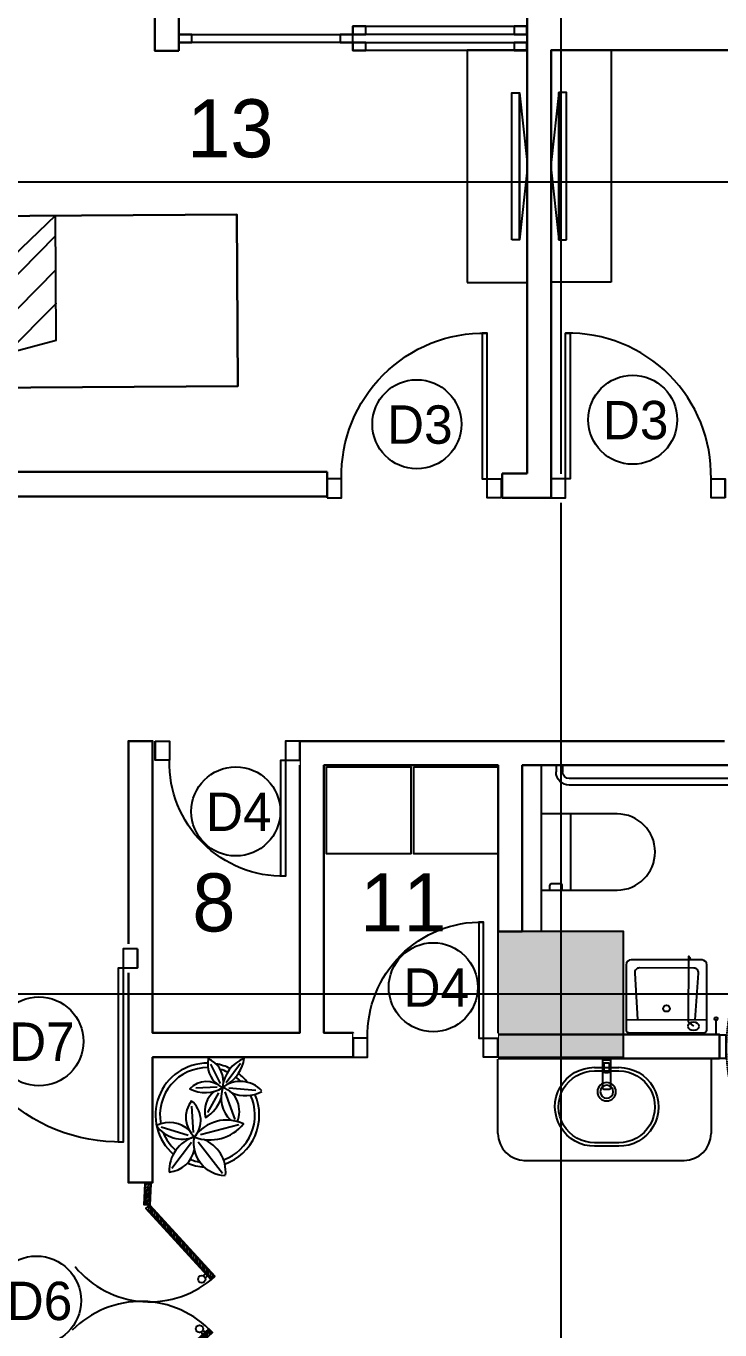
# Model space of a CAD drawing. Header units: millimetres. Extents: x 173236 to 801264, y -94969 to 615039.
# Drawn here: x 640885 to 644472, y 128715 to 135452 of the extents above; entities that cross this region are included whole.
import ezdxf
from ezdxf.enums import TextEntityAlignment as Align

# ---------------------------------------------------------------- set-up
doc = ezdxf.new("R2010")
doc.units = ezdxf.units.MM
doc.header["$MEASUREMENT"] = 0
doc.linetypes.add('DASHED2', pattern=[0.375, 0.25, -0.125])
doc.layers.add('00-Def-points', color=7, linetype='Continuous', plot=False)
for name, color, linetype in [('VOX-A-ANNO-DRTAG', 183, 'Continuous'), ('VOX-A-ANNO-GRID-LINE', 254, 'Continuous'), ('VOX-A-ANNO-TEXT', 30, 'Continuous'), ('VOX-A-COLUMN-SECT', 210, 'Continuous'), ('VOX-A-DOOR', 3, 'Continuous'), ('VOX-A-ELEV-1-NEAR', 130, 'Continuous'), ('VOX-A-FURN-LAYOUT', 93, 'Continuous'), ('VOX-A-WINDOW-SILL', 55, 'Continuous')]:
    doc.layers.add(name, color=color, linetype=linetype)
doc.layers.add('VOX-A-WALL-SECT', color=1, linetype='Continuous', lineweight=30)
doc.styles.add('2 mm Rotis Annotative', font='', dxfattribs={"height": 2})
doc.styles.add('3 mm Rotis Annotative', font='', dxfattribs={"height": 3})
doc.styles.get('2 mm Rotis Annotative').set_extended_font_data('Rotis Sans Serif')
doc.styles.get('3 mm Rotis Annotative').set_extended_font_data('Rotis Sans Serif')

# ---------------------------------------------------------------- blocks, each defined once
blk = doc.blocks.new('column')
at = {"layer": 'VOX-A-COLUMN-SECT'}
h = blk.add_hatch(color=256, dxfattribs=at)
h.dxf.hatch_style = 1
h.paths.add_polyline_path([(705499.7, 161109.5), (706149.7, 161109.5), (706149.7, 161759.5), (705499.7, 161759.5)])
blk.add_lwpolyline([(705499.7, 161109.5), (706149.7, 161109.5), (706149.7, 161759.5), (705499.7, 161759.5)], close=True, dxfattribs=at)
blk = doc.blocks.new('dd')
at = {"layer": 'VOX-A-ANNO-GRID-LINE', "transparency": 33554610}
for p, q in [((711725.6, 167520.5), (711725.6, 143590.4)), ((725680.4, 156772.6), (697939.5, 156772.6)), ((725745.6, 152576), (698004.7, 152576))]:
    blk.add_line(p, q, dxfattribs=at)
at = {"layer": 'VOX-A-COLUMN-SECT'}
blk.add_blockref('column', (5900.1, -8858.5), dxfattribs=at)
blk = doc.blocks.new('VOX-A-DOOR-TAG')
at = {"layer": 'VOX-A-ANNO-DRTAG'}
blk.add_circle((0, 0), 2.3, dxfattribs=at)
at = {"style": '2 mm Rotis Annotative', "flags": 1}
blk.add_attdef('DOORDIMENSION', (-9.696, -3.017), '', height=1.984, dxfattribs=at)
at = {"layer": 'VOX-A-ANNO-DRTAG', "style": '2 mm Rotis Annotative'}
blk.add_attdef('D1', text='', height=1.984, dxfattribs=at).set_placement((0.152, -0.017), align=Align.MIDDLE)
blk = doc.blocks.new('DOOR & WINDOW')
at = {"xscale": 100, "yscale": 100, "zscale": 100}
for p, values in [((757845.1, 147665), {'D1': 'D3'}), ((758960.8, 147688), {'D1': 'D3'}), ((756909.2, 145664.2), {'D1': 'D4'}), ((757929.9, 144755.8), {'D1': 'D4'}), ((755891.7, 144476.3), {'D1': 'D7'}), ((755879, 143136.9), {'D1': 'D6'})]:
    blk.add_blockref('VOX-A-DOOR-TAG', p, dxfattribs=at).add_auto_attribs(values)
blk = doc.blocks.new('*U628')
blk.add_wipeout([(0, -125), (-915, -125), (-915, 25), (0, 25)])
at = {"layer": 'VOX-A-DOOR'}
for points in [[(-915, 0), (-840, 0), (-840, -100), (-915, -100)], [(0, 0), (-75, 0), (-75, -100), (0, -100)], [(-75, -100), (-75, -865), (-100, -865), (-100, -100)]]:
    blk.add_lwpolyline(points, close=True, dxfattribs=at)
blk.add_arc((-90.7, -115.7), 749.5, 178.80152, 271.19848, dxfattribs=at)
at = {"layer": 'VOX-A-WALL-SECT'}
for p, q in [((-915, -100), (-915, 0)), ((0, -100), (0, 0))]:
    blk.add_line(p, q, dxfattribs=at)
blk = doc.blocks.new('SWINGGGG')
at = {"layer": 'VOX-A-DOOR', "extrusion": (-0.007727, -4.08189e-08, 0.99997)}
for p, q in [((366881.2, -112091.1, 0.6), (366881.2, -112041.7, 0.6)), ((367047.2, -112041.8, 0.6), (366881.2, -112041.7, 0.1)), ((367047.2, -112091.1, 0.6), (367047.2, -112041.7, 0.6)), ((366962.1, -112104.9, 0.7), (366064.8, -112861.3, -6.2)), ((366099.7, -112896.2, -5.9), (366997, -112139.8, 1)), ((366881.2, -112091.1, 0.6), (367047.2, -112091.1, 0.6)), ((366997, -112119.9, 1), (366982.1, -112104.9, 0.9)), ((366064.8, -112861.3, -6.2), (366099.7, -112896.2, -5.9)), ((367046.8, -113237.1, 1.4), (366880.8, -113237.1, 0.1)), ((366880.8, -113237.1, 0.1), (367046.8, -113237.1, 1.4)), ((366880.8, -113237.1, 0.6), (366880.8, -113286.4, 0.6)), ((366880.8, -113286.4, 0.1), (367046.7, -113286.4, 1.4)), ((367046.7, -113286.4, 1.4), (366880.8, -113286.4, 0.1)), ((367046.7, -113237.1, 1.4), (367046.7, -113286.4, 1.4))]:
    blk.add_line(p, q, dxfattribs=at)
at = {"layer": 'VOX-A-DOOR', "linetype": 'DASHED2', "extrusion": (-0.007727, -4.08189e-08, 0.99997)}
blk.add_line((367879.3, -112861.3, 7.8), (366989.5, -112112.4, 1), dxfattribs=at)
at = {"layer": 'VOX-A-DOOR', "extrusion": (-0.007727, -4.08189e-08, 0.99997)}
for centre, radius, start, end in [((366961.1, -112114.9, -2834.9), 14.1, 45.0003, 135.0003), ((366961.1, -112129.9, -2834.9), 1.76, 135.0003, 315.0003), ((366961.1, -112129.9, -2834.9), 1.76, 315.0003, 135.0003), ((366976.1, -112129.9, -2834.9), 14.1, 315.0003, 45.0003)]:
    blk.add_arc(centre, radius, start, end, dxfattribs=at)
at = {"layer": 'VOX-A-DOOR', "linetype": 'DASHED2', "extrusion": (-0.007727, -4.08189e-08, 0.99997)}
blk.add_arc((366961.1, -111954, -2834.9), 1283.1, 227.20453, 315.0003, dxfattribs=at)
blk = doc.blocks.new('dooe-flat-4')
at = {"layer": 'VOX-A-DOOR', "lineweight": -3}
for points in [[(-556461, 58991.8), (-556480, 58992.6), (-556490.6, 58993), (-556486.1, 59103.3), (-556456.5, 59102.1), (-556461, 58991.8), (-556123.3, 58625), (-556143.1, 58607.2), (-556480.8, 58973.6), (-556461, 58991.8), (-556460.2, 59010.4)], [(-556457.4, 59078.6), (-556488.3, 59050.6)], [(-556485.4, 59066), (-556456.9, 59091.9), (-556487.8, 59063.9)], [(-556457.8, 59102.1), (-556487.3, 59075.4)], [(-556471.5, 59102.7), (-556486.7, 59088.7)], [(-556459.4, 59030.3), (-556490.3, 59002.3)], [(-556458.4, 59055.6), (-556489.2, 59027.1)], [(-556457.9, 59067.1), (-556488.8, 59038.6)], [(-556459.9, 59018.8), (-556488.4, 58992.9)], [(-556458.9, 59043.6), (-556487.4, 59017.7)], [(-556460.4, 59004.7), (-556474.3, 58992.4)], [(-556466, 58987.1), (-556467.2, 58958.8)], [(-556455.9, 58986.3), (-556457.4, 58948.2)], [(-556446.5, 58975.7), (-556448.1, 58938.1)], [(-556436.8, 58965.1), (-556438.3, 58927.5)], [(-556427, 58955), (-556428.5, 58916.9)], [(-556417.7, 58944.4), (-556419.2, 58906.7)], [(-556407.9, 58933.8), (-556409.4, 58896.1)], [(-556398.1, 58923.6), (-556399.7, 58885.5)], [(-556388.8, 58913), (-556390.3, 58875.4)], [(-556379, 58902.4), (-556380.5, 58864.8)], [(-556369.2, 58892.3), (-556370.8, 58854.2)], [(-556359.9, 58881.7), (-556361.4, 58844.1)], [(-556350.1, 58871.1), (-556351.7, 58833.5)], [(-556340.3, 58860.9), (-556341.9, 58822.9)], [(-556331, 58850.4), (-556332.5, 58812.7)], [(-556321.2, 58839.8), (-556322.8, 58802.1)], [(-556311.5, 58829.6), (-556313, 58791.5)], [(-556302.1, 58819), (-556303.7, 58781.4)], [(-556292.4, 58808.4), (-556293.9, 58770.8)], [(-556282.6, 58798.3), (-556284.1, 58760.2)], [(-556273.2, 58787.7), (-556274.8, 58750.1)], [(-556263.5, 58777.1), (-556265, 58739.5)], [(-556253.7, 58766.9), (-556255.2, 58728.9)], [(-556244.4, 58756.4), (-556245.9, 58718.7)], [(-556234.6, 58745.8), (-556236.1, 58708.1)], [(-556224.8, 58735.6), (-556226.4, 58697.5)], [(-556215.5, 58725), (-556217, 58687.4)], [(-556205.7, 58714.4), (-556207.2, 58676.8)], [(-556195.9, 58704.3), (-556197.5, 58666.2)], [(-556186.6, 58693.7), (-556188.1, 58655.6)], [(-556176.8, 58683.1), (-556178.4, 58645.5)], [(-556167, 58672.9), (-556168.6, 58634.9)], [(-556184, 58627.5), (-556172, 58638.5), (-556161.4, 58626.6), (-556172.9, 58616)], [(-556157.7, 58662.4), (-556159.3, 58624.3)], [(-556147.9, 58651.8), (-556149.5, 58614.1)], [(-556138.2, 58641.6), (-556139.4, 58611)], [(-556128.8, 58631), (-556129.3, 58619.9)], [(-556506, 57885.3), (-556501.5, 57996), (-556135.2, 58333.7), (-556153.4, 58353.5), (-556519.8, 58015.8), (-556501.5, 57996), (-556520.6, 57996.8), (-556531.2, 57997.2), (-556535.7, 57886.5), (-556506.1, 57884.4)], [(-556183.9, 58347.2), (-556173.2, 58335.2), (-556184.8, 58324.6), (-556195.8, 58336.1)], [(-556182.6, 58289.9), (-556181.1, 58328)], [(-556172.5, 58299.7), (-556170.9, 58337.3)], [(-556161.9, 58309.5), (-556160.3, 58347.1)], [(-556151.3, 58318.8), (-556150.1, 58349.4)], [(-556141.1, 58328.6), (-556140.7, 58339.7)], [(-556255.9, 58222.8), (-556254.4, 58260.5)], [(-556245.3, 58232.2), (-556243.8, 58270.2)], [(-556235.1, 58241.9), (-556233.6, 58279.6)], [(-556224.5, 58251.7), (-556223, 58289.3)], [(-556214, 58261), (-556212.4, 58299.1)], [(-556203.8, 58270.8), (-556202.3, 58308.5)], [(-556193.2, 58280.6), (-556191.7, 58318.2)], [(-556329.2, 58155.3), (-556327.6, 58192.9)], [(-556318.6, 58165.1), (-556317, 58202.7)], [(-556308, 58174.4), (-556306.4, 58212.5)], [(-556297.8, 58184.2), (-556296.3, 58221.8)], [(-556287.2, 58193.9), (-556285.7, 58231.6)], [(-556276.6, 58203.3), (-556275.1, 58241.4)], [(-556266.5, 58213.1), (-556265, 58250.7)], [(-556402, 58087.7), (-556400.4, 58125.8)], [(-556391.8, 58097.5), (-556390.3, 58135.2)], [(-556381.2, 58107.3), (-556379.7, 58144.9)], [(-556370.6, 58116.6), (-556369.1, 58154.7)], [(-556360.5, 58126.4), (-556359, 58164)], [(-556349.9, 58136.2), (-556348.4, 58173.8)], [(-556339.3, 58145.5), (-556337.8, 58183.6)], [(-556475.3, 58020.2), (-556473.7, 58058.3)], [(-556464.7, 58030), (-556463.1, 58068.1)], [(-556454.5, 58039.8), (-556453, 58077.4)], [(-556443.9, 58049.5), (-556442.4, 58087.2)], [(-556433.3, 58058.9), (-556431.8, 58096.9)], [(-556423.2, 58068.6), (-556421.6, 58106.3)], [(-556412.6, 58078.4), (-556411, 58116)], [(-556502.6, 57969), (-556529, 57997.1)], [(-556516, 58011.7), (-556515.6, 58019.6)], [(-556502, 57983.2), (-556514.8, 57996.5)], [(-556506.2, 58001.1), (-556505, 58029.4)], [(-556496, 58001.1), (-556494.4, 58039.2)], [(-556485.8, 58010.9), (-556484.3, 58048.5)], [(-556504.9, 57912.3), (-556533.4, 57943.2)], [(-556530.7, 57955), (-556504.3, 57926.5), (-556532.8, 57957.3)], [(-556505.5, 57898.6), (-556531.8, 57926.7)], [(-556503.2, 57954.8), (-556531.7, 57985.2)], [(-556503.8, 57940.6), (-556530.1, 57969.2)], [(-556521.5, 57885.9), (-556535.1, 57901.1)], [(-556532.4, 57913), (-556506.1, 57884.4), (-556534.5, 57914.8)]]:
    blk.add_lwpolyline(points, dxfattribs=at)
for centre in [(-556191.6, 58609.7), (-556202.1, 58353.3)]:
    blk.add_circle(centre, 18.8, dxfattribs=at)
for centre, start, end in [((-556462.2, 58991.9), 219.71301, 312.6079), ((-556502.8, 57994.3), 42.71227, 135.60717)]:
    blk.add_arc(centre, 499.7, start, end, dxfattribs=at)
blk = doc.blocks.new('WC SLIDING DOOR')
at = {"layer": 'VOX-A-FURN-LAYOUT'}
for points in [[(625726.7, 65711.7), (626626.7, 65711.7), (626626.7, 65753.4), (625726.7, 65753.4)], [(626626.7, 65670), (627526.7, 65670), (627526.7, 65711.7), (626626.7, 65711.7)], [(625726.7, 65628.4), (626626.7, 65628.4), (626626.7, 65670), (625726.7, 65670)]]:
    blk.add_lwpolyline(points, dxfattribs=at)
for points in [[(625726.7, 65753.4), (625793.3, 65753.4), (625793.3, 65711.7), (625726.7, 65711.7)], [(626560, 65753.4), (626626.7, 65753.4), (626626.7, 65711.7), (626560, 65711.7)], [(626626.7, 65711.7), (626693.3, 65711.7), (626693.3, 65670), (626626.7, 65670)], [(627460, 65711.7), (627526.7, 65711.7), (627526.7, 65670), (627460, 65670)], [(625726.7, 65670), (625793.3, 65670), (625793.3, 65628.4), (625726.7, 65628.4)], [(626560, 65670), (626626.7, 65670), (626626.7, 65628.4), (626560, 65628.4)]]:
    blk.add_lwpolyline(points, close=True, dxfattribs=at)
blk = doc.blocks.new('*U383')
blk.add_wipeout([(0, 125), (-1065, 125), (-1065, -25), (0, -25)])
at = {"layer": 'VOX-A-DOOR'}
for points in [[(-75, 100), (-75, 1015), (-100, 1015), (-100, 100)], [(-1065, 0), (-990, 0), (-990, 100), (-1065, 100)], [(0, 0), (-75, 0), (-75, 100), (0, 100)]]:
    blk.add_lwpolyline(points, close=True, dxfattribs=at)
blk.add_arc((-93.75, 118.75), 896.45, 88.801518, 181.198482, dxfattribs=at)
at = {"layer": 'VOX-A-WALL-SECT'}
for p, q in [((-1065, 100), (-1065, 0)), ((0, 100), (0, 0))]:
    blk.add_line(p, q, dxfattribs=at)
blk = doc.blocks.new('*U388')
blk.add_wipeout([(0, -125), (760, -125), (760, 25), (0, 25)])
at = {"layer": 'VOX-A-DOOR'}
for points in [[(0, 0), (75, 0), (75, -100), (0, -100)], [(760, 0), (685, 0), (685, -100), (760, -100)], [(75, -100), (75, -710), (100, -710), (100, -100)]]:
    blk.add_lwpolyline(points, close=True, dxfattribs=at)
blk.add_arc((87.5, -112.5), 597.6, 268.80152, 1.19848, dxfattribs=at)
at = {"layer": 'VOX-A-WALL-SECT'}
for p, q in [((0, -100), (0, 0)), ((760, -100), (760, 0))]:
    blk.add_line(p, q, dxfattribs=at)
blk = doc.blocks.new('*U389')
blk.add_wipeout([(0, 125), (760, 125), (760, -25), (0, -25)])
at = {"layer": 'VOX-A-DOOR'}
for points in [[(75, 100), (75, 710), (100, 710), (100, 100)], [(0, 0), (75, 0), (75, 100), (0, 100)], [(760, 0), (685, 0), (685, 100), (760, 100)]]:
    blk.add_lwpolyline(points, close=True, dxfattribs=at)
blk.add_arc((87.5, 112.5), 597.6, 358.80152, 91.19848, dxfattribs=at)
at = {"layer": 'VOX-A-WALL-SECT'}
for p, q in [((0, 100), (0, 0)), ((760, 100), (760, 0))]:
    blk.add_line(p, q, dxfattribs=at)
blk = doc.blocks.new('TYPICAL FLOOR PLAN')
at = {"layer": 'VOX-A-WALL-SECT'}
for p, q in [((989240.6, 123818.4), (989240.6, 119590.3)), ((990432.2, 121777.8), (989365.6, 121777.8))]:
    blk.add_line(p, q, dxfattribs=at)
blk.add_lwpolyline([(987440.6, 121773.2), (987440.6, 124189), (988016.3, 124189), (988015.7, 124419), (987317.5, 124419), (987317.5, 121773.2), (987440.6, 121773.2)], dxfattribs=at)
blk.add_lwpolyline([(990234.9, 116566.9), (989090.6, 116566.8), (989090.6, 116691.8), (990234.9, 116691.9)], close=True, dxfattribs=at)
at = {"yscale": 0.9836065496331988, "zscale": 0.9836065496331988, "rotation": 180}
for p, xscale in [((989108, 119464.6), -0.9836065496331988), ((989365.6, 119464), 0.9836065496331988)]:
    blk.add_blockref('*U628', p, dxfattribs=dict(at, xscale=xscale))
at = {"layer": '00-Def-points', "xscale": -1}
blk.add_blockref('WC SLIDING DOOR', (1614967.2, 56146.9), dxfattribs=at)
at = {"layer": 'VOX-A-WALL-SECT', "extrusion": (2.87974e-06, 7.13344e-09, 1), "xscale": 0.7230770051450153, "yscale": 0.7230770051450153, "zscale": 0.7230770051450153, "rotation": 270.0210492279699}
blk.add_blockref('SWINGGGG', (1072052.2, 382000.3, 2.4), dxfattribs=at)
at = {"layer": 'VOX-A-WALL-SECT', "xscale": 1.000244899239778, "yscale": 1.000244899239778, "zscale": 1.000244899239778, "rotation": 359.8355386460866}
blk.add_blockref('dooe-flat-4', (1543716.4, 55206.1), dxfattribs=at)
at = {"layer": 'VOX-A-WALL-SECT'}
for p, q in [((989365.6, 119464), (989365.6, 121777.8)), ((989240.6, 119590.3), (989111.8, 119590.3)), ((989111.8, 119464), (989111.8, 119590.3)), ((989111.8, 119464), (989365.6, 119464))]:
    blk.add_line(p, q, dxfattribs=at)
blk.add_lwpolyline([(988208, 119598.1), (988208, 119471.7), (985745.1, 119471.7), (985745.1, 124189), (985481.8, 124189), (985481.8, 124419), (986100.1, 124419), (986100.1, 124189), (985870.1, 124189), (985870.1, 119598.1)], close=True, dxfattribs=at)
blk.add_lwpolyline([(991685.3, 118082), (989215.8, 118082), (989215.8, 117223.7), (989090.8, 117223.7), (989090.8, 118082), (988190.8, 118082), (988190.8, 116699), (988342.3, 116699), (988342.3, 116574), (987305, 116574), (987305, 115926.2), (987180, 115926.2), (987180, 118207), (987305, 118207), (987305, 116699), (988065.8, 116699), (988065.8, 118207), (990261.7, 118207)], dxfattribs=at)
at = {"xscale": -0.9836065496332035, "yscale": 0.9836065496332035, "zscale": 0.9836065496331988}
for name, p in [('*U388', (988065.8, 118207)), ('*U389', (989089.8, 116574))]:
    blk.add_blockref(name, p, dxfattribs=at)
at = {"xscale": -0.9836065496331988, "yscale": 0.9836065496331988, "zscale": 0.9836065496331988, "rotation": 180}
blk.add_blockref('*U383', (987227.5, 117134), dxfattribs=at)
blk = doc.blocks.new('hfhf')
at = {"layer": 'VOX-A-FURN-LAYOUT', "lineweight": -3}
blk.add_lwpolyline([(788034.8, -56237.8), (788922.8, -56240.9), (788675.1, -57177.4), (788031.5, -57175.2), (788922.8, -56240.9), (788675.1, -57177.4), (788031.5, -57175.2), (788922.8, -56240.9), (788916.3, -58115.6), (788028.2, -58112.5), (788034.8, -56237.8), (788028.2, -58112.5), (788916.3, -58115.6), (788922.8, -56240.9)], dxfattribs=at)
for points in [[(788158.3, -56337.7, -0.414214), (788257.4, -56239.3, 0.414214)], [(788701.2, -56240.9, -0.414214), (788799.6, -56340, 0.414214)], [(788256, -56633.9, -0.414214), (788157.6, -56534.8, 0.414214)]]:
    blk.add_lwpolyline(points, format="xyb", close=True, dxfattribs=at)
for points in [[(787406.8, -56677.5), (787407.8, -56283), (787951.7, -56284.9), (787950.3, -56679.4)], [(788157.6, -56337.2), (788156.9, -56534.3)], [(788867.3, -56450.7), (788137.1, -57175.5)], [(788255.5, -56633.6), (788547.6, -56634.6)], [(788805.1, -56686.3), (788311.5, -57176.1)], [(788742.5, -56921.9), (788485.9, -57176.8)]]:
    blk.add_lwpolyline(points, close=True, dxfattribs=at)
blk = doc.blocks.new('Modern_Hand_Wash_Basin_16200 - Modern_Hand_Wash_Basin_16200-1495486-First Floor')
at = {"layer": 'VOX-A-FURN-LAYOUT'}
for p, q in [((0.76, -2.41), (-0.76, -2.41)), ((0.76, -3.41), (-0.76, -3.41))]:
    blk.add_line(p, q, dxfattribs=at)
for points in [[(2.5, -2.41), (-2.5, -2.41)], [(2.5, -3.13), (-2.5, -3.13)], [(-2.5, -17.73), (2.5, -17.73)], [(-2.5, -18.46), (2.5, -18.46)]]:
    blk.add_lwpolyline(points, dxfattribs=at)
for points in [[(-0.76, -0.89), (-0.76, -6.69, 0.414214), (-0.56, -6.89), (0.56, -6.89, 0.414214), (0.76, -6.69), (0.76, -0.89)], [(-0.5, -1.49), (-0.5, -3.29, 0.414214), (-0.3, -3.49), (0.3, -3.49, 0.414214), (0.5, -3.29), (0.5, -1.49)]]:
    blk.add_lwpolyline(points, format="xyb", close=True, dxfattribs=at)
for radius in [1.88, 1.32]:
    blk.add_circle((0, -7.37), radius, dxfattribs=at)
for centre, radius, start, end in [((-2.5, -10.43), 8.03, 90, 270.7255), ((2.5, -10.43), 8.03, 269.2745, 90), ((-2.5, -10.43), 7.3, 90, 270.7255), ((2.5, -10.43), 7.3, 269.2745, 90)]:
    blk.add_arc(centre, radius, start, end, dxfattribs=at)
blk = doc.blocks.new('TV')
at = {"layer": 'VOX-A-FURN-LAYOUT'}
for points in [[(191822, 38327.6), (191822, 38018.1), (193022, 38018.1), (193022, 38327.6)], [(192042, 38096.5), (192802, 38096.5), (192802, 38057.3), (192042, 38057.3)], [(192042, 38057.3), (192802, 38057.3), (192440.6, 38018.1), (192403.3, 38018.1)]]:
    blk.add_lwpolyline(points, close=True, dxfattribs=at)
blk = doc.blocks.new('FLOWER BASE')
at = {"layer": 'VOX-A-FURN-LAYOUT'}
for points in [[(642191.6, 165556.9, 0.32142), (642113.3, 165677.7, 0.288488), (642162.4, 165545.8)], [(642214.4, 165546.7, 0.205074), (642299.2, 165679.8, 0.287294), (642187.4, 165531.5)], [(642186.8, 165528.6, 0.405675), (642017.7, 165523.8, 0.269705), (642189, 165529.7)], [(642146.8, 165511.1, 0.306071), (642099.6, 165375.8, 0.183162), (642180.1, 165474.7)], [(642016.5, 165306.2, 0.32993), (641846, 165333.6, 0.349392), (642039.7, 165274.6, 0.009084), (642037.1, 165279.5)], [(642200.8, 165074, -0.459891), (642041.7, 165274.8, 0.339338), (641911.1, 165092.5)]]:
    blk.add_lwpolyline(points, format="xyb", dxfattribs=at)
for points in [[(642176.2, 165551.6), (642127.3, 165651)], [(642205.4, 165556.2), (642280.1, 165656.3)], [(642158.8, 165532), (642048.8, 165526.8)], [(642219.1, 165528.7), (642359.9, 165515.7)], [(642166.3, 165502.4), (642109.4, 165400.7)], [(642198.8, 165507.1), (642250.2, 165365.6)], [(642026.9, 165433.1), (642035.9, 165298.6)], [(641870.1, 165326.2), (642009.3, 165284.4)], [(642271.5, 165336.9), (642072.6, 165286.2)], [(641924.6, 165113.1), (642026.8, 165247.8)], [(642187, 165085.7), (642060.6, 165247.8)]]:
    blk.add_lwpolyline(points, dxfattribs=at)
blk.add_lwpolyline([(642042.1, 165273.8, 0.316878), (642296.3, 165341.9, 0.372065)], format="xyb", close=True, dxfattribs=at)
for centre, radius, start, end in [((642109, 165387.5), 268.4, 89.64112, 228.98073), ((642109, 165387.5), 245.5, 89.34997, 190.54505), ((642109, 165387.5), 268.4, 63.84522, 80.49499), ((642109, 165387.5), 245.5, 64.77356, 74.24381), ((642109, 165387.5), 268.4, 39.13151, 53.33679), ((642242.6, 165650.5), 131.8, 241.25239, 245.13616), ((642342, 165477.8), 162.2, 160.54139, 226.11329), ((642101.3, 165712.3), 200.5, 294.6734, 296.79944), ((642279.6, 165410.3), 151.4, 42.87233, 128.21412), ((642143.4, 165408.1), 131.1, 335.04005, 69.40312), ((642109, 165387.5), 245.5, 45.18499, 53.3148), ((642134.8, 165375.9), 137.2, 141.8097, 227.72278), ((641944.1, 165360.1), 130.6, 318.88184, 50.62867), ((642109, 165387.5), 245.5, 289.93287, 24.68447), ((642109, 165387.5), 268.4, 289.65821, 23.65725), ((642304.2, 165665.6), 177.6, 247.02028, 298.95814), ((642109, 165387.5), 245.5, 201.48192, 228.09634), ((642024.9, 165094.6), 178.9, 354.49403, 69.34388), ((641899.3, 165238.9), 146, 274.92555, 348.77565), ((642109, 165387.5), 268.4, 247.52017, 266.3562), ((642109, 165387.5), 245.5, 249.0253, 260.80261)]:
    blk.add_arc(centre, radius, start, end, dxfattribs=at)
blk = doc.blocks.new('WALL HUNG')
at = {"layer": 'VOX-A-FURN-LAYOUT'}
for p, q in [((323243.3, 101201.1), (322853, 101201.1)), ((322853, 100807.7), (322853, 101201.1)), ((323004.3, 100807.7), (323004.3, 101199.9)), ((322853, 100807.7), (323243.3, 100807.7)), ((322895.7, 100807.7), (322895.7, 100833.3)), ((322903.5, 100841.2), (322952.5, 100841.2)), ((322960.4, 100807.7), (322960.4, 100833.3))]:
    blk.add_line(p, q, dxfattribs=at)
for centre, radius, start, end in [((323243.3, 101004.4), 196.7, 270, 90), ((322903.5, 100833.3), 7.87, 90, 180), ((322952.5, 100833.3), 7.87, 0, 90)]:
    blk.add_arc(centre, radius, start, end, dxfattribs=at)
blk = doc.blocks.new('Handrail-Disables-1200')
for p, q in [((1120, 120), (80, 120)), ((1120, 80), (80, 80)), ((0, 0), (0, 40)), ((40, 0), (40, 40)), ((1160, 0), (1160, 40)), ((1200, 0), (1200, 40))]:
    blk.add_line(p, q)
at = {"ltscale": 12}
for p, q in [((0, 0), (40, 0)), ((1160, 0), (1200, 0))]:
    blk.add_line(p, q, dxfattribs=at)
for centre, start, end in [((80, 40), 90.00021, 180), ((1120, 40), 0, 89.99979)]:
    blk.add_arc(centre, 80, start, end, dxfattribs=at)
for centre, start, end in [((80, 40), 90, 180), ((1120, 40), 0, 90)]:
    blk.add_arc(centre, 40, start, end)
blk = doc.blocks.new('WB2')
at = {"layer": 'VOX-A-FURN-LAYOUT', "lineweight": -3}
for points in [[(7009.42, 1042.42), (7009.42, 1038.43)], [(7014.92, 1040.26), (7016.23, 1039.17), (7016.2, 1022.97), (7015.74, 1023.58)], [(7031.63, 1038.65), (7011.72, 1038.68)]]:
    blk.add_lwpolyline(points, dxfattribs=at)
for points in [[(7030.43, 1023.92, 0.414197), (7031.62, 1025.11), (7031.65, 1041.25, 0.414189), (7031.04, 1041.83), (7012.33, 1041.88, 0.41425), (7011.73, 1041.27), (7011.7, 1025.14, 0.414207), (7012.89, 1023.94), (7030.43, 1023.92)], [(7014.57, 1038.69), (7013.77, 1027.21, 0.433841), (7014.96, 1025.93), (7028.34, 1025.91, 0.433837), (7029.54, 1027.17), (7028.8, 1038.65)]]:
    blk.add_lwpolyline(points, format="xyb", dxfattribs=at)
for centre, radius in [((7009.43, 1038.44), 0.402), ((7021.68, 1035.89), 0.795)]:
    blk.add_circle(centre, radius, dxfattribs=at)
for points in [[(7015.02, 1041.28), (7014.24, 1041.28), (7013.61, 1040.84), (7013.61, 1040.29)], [(7013.61, 1040.29), (7013.61, 1039.74), (7014.24, 1039.3), (7015.01, 1039.3)], [(7015.01, 1039.3), (7015.79, 1039.3), (7016.41, 1039.74), (7016.42, 1040.29)], [(7016.42, 1040.29), (7016.42, 1040.83), (7015.79, 1041.28), (7015.02, 1041.28)]]:
    blk.add_open_spline(points, degree=3, dxfattribs=at)
blk = doc.blocks.new('1ST FLOOR FURNITURE')
at = {"layer": 'VOX-A-FURN-LAYOUT'}
for p, q in [((644527.1, 164565.9), (644527.1, 165424.2)), ((645403.7, 163909.1), (645403.7, 163522.6)), ((644301.9, 163522.5), (644301.9, 163906.6)), ((644435.8, 163382.6, 0.3), (645263.7, 163382.6, 0.1))]:
    blk.add_line(p, q, dxfattribs=at)
for points in [[(643416, 165417.1), (643851.8, 165417.1), (643851.8, 164967.1), (643416, 164967.1)], [(643866.3, 165417.1), (644302.1, 165417.1), (644302.1, 164967.1), (643866.3, 164967.1)]]:
    blk.add_lwpolyline(points, close=True, dxfattribs=at)
at = {"layer": 'VOX-A-FURN-LAYOUT', "extrusion": (0.000291413, 0, 1)}
for centre, start, end in [((644441.9, 163522.5, 187.8), 180, 270), ((645263.6, 163522.6, 188.1), 270, 0)]:
    blk.add_arc(centre, 140, start, end, dxfattribs=at)
at = {"xscale": 20.93287644962168, "yscale": 20.93287644962168, "zscale": 20.93287644962168, "rotation": 179.9740472655317}
blk.add_blockref('WB2', (792166.7, 185785.8), dxfattribs=at)
at = {"layer": 'VOX-A-ELEV-1-NEAR'}
blk.add_blockref('FLOWER BASE', (690.7, -1770.8), dxfattribs=at)
at = {"layer": 'VOX-A-FURN-LAYOUT', "xscale": -0.8543689447569025, "yscale": 0.8543689447569025, "zscale": 0.8543689447569025, "rotation": 180}
blk.add_blockref('Handrail-Disables-1200', (644601.9, 165424.2), dxfattribs=at)
at = {"layer": 'VOX-A-FURN-LAYOUT', "xscale": -25.4, "yscale": 25.4, "zscale": 25.4}
blk.add_blockref('Modern_Hand_Wash_Basin_16200 - Modern_Hand_Wash_Basin_16200-1495486-First Floor', (644863.9, 163924.7, 0.4), dxfattribs=at)
at = {"layer": 'VOX-A-WALL-SECT', "rotation": 90}
blk.add_blockref('TV', (682470.2, -23902.6), dxfattribs=at)
at = {"layer": 'VOX-A-WALL-SECT', "xscale": -1}
for name, p, rotation in [('TV', (606558.8, -23902), 270), ('hfhf', (582577.6, 956129.1), 90.16446135390164)]:
    blk.add_blockref(name, p, dxfattribs=dict(at, rotation=rotation))
at = {"layer": 'VOX-A-WINDOW-SILL'}
blk.add_blockref('WALL HUNG', (321674, 63972), dxfattribs=at)

msp = doc.modelspace()

# ---------------------------------------------------------------- block references
at = {"layer": '00-Def-points'}
msp.add_blockref('DOOR & WINDOW', (-114939.7, -14270.5), dxfattribs=at)
at = {"layer": 'VOX-A-ANNO-GRID-LINE'}
msp.add_blockref('dd', (-68075.9, -22127.2), dxfattribs=at)

# ---------------------------------------------------------------- next in the draw order: block references
msp.add_blockref('TYPICAL FLOOR PLAN', (-345765.8, 13550.1))

# ---------------------------------------------------------------- next in the draw order: block references
at = {"layer": 'VOX-A-ELEV-1-NEAR'}
msp.add_blockref('1ST FLOOR FURNITURE', (-977.1, -33792.1), dxfattribs=at)

# ---------------------------------------------------------------- next in the draw order: texts
at = {"layer": 'VOX-A-ANNO-TEXT', "char_height": 300, "attachment_point": 1, "style": '3 mm Rotis Annotative'}
for s, insert in [('13', (641718, 135073.3)), ('8', (641744.6, 131073.5)), ('11', (642612.1, 131073.5))]:
    msp.add_mtext_dynamic_manual_height_columns(s, width=8361.37, gutter_width=1000, heights=[0], dxfattribs=dict(at, insert=insert))

doc.saveas('drawing.dxf')
